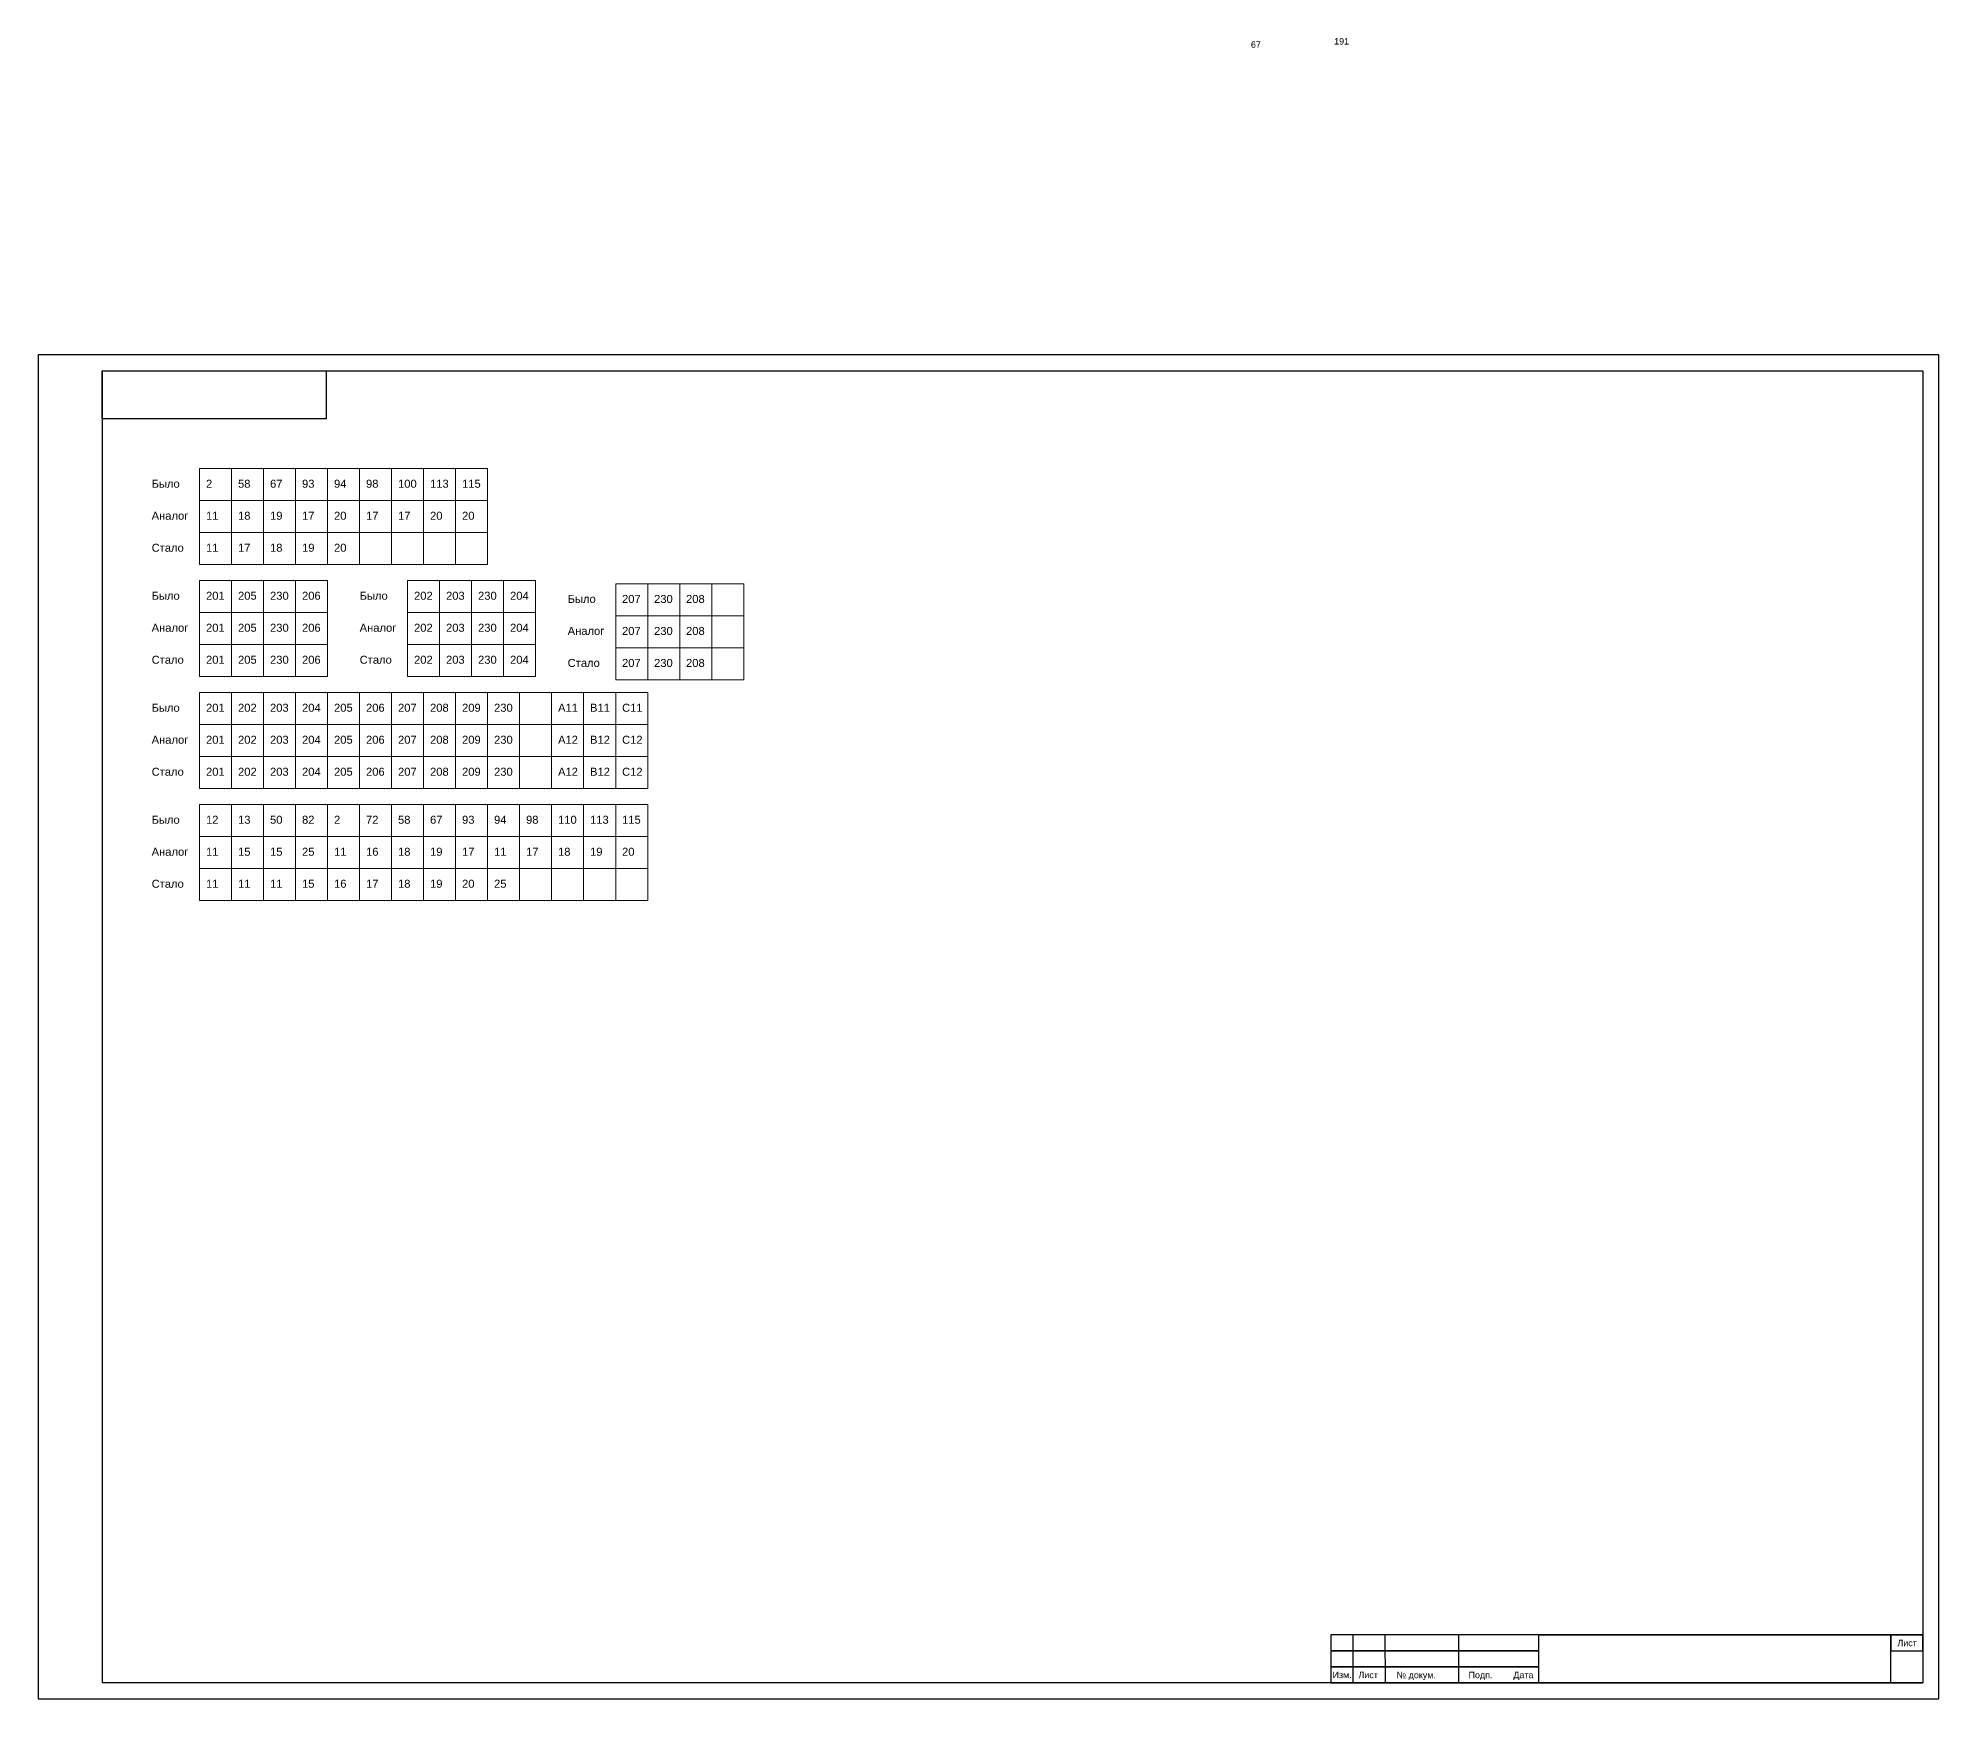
# Model space of a CAD drawing. Header units: millimetres. Extents: x 1900 to 5196, y 1354 to 2616.
# Drawn here: x 2574 to 3168, y 1356 to 1875 of the extents above; entities that cross this region are included whole.
import ezdxf

# ---------------------------------------------------------------- set-up
doc = ezdxf.new("R2010")
doc.units = ezdxf.units.MM
doc.layers.get('0').update_dxf_attribs({"lineweight": 20})
doc.layers.add('Маркировка', color=7, linetype='Continuous', lineweight=25)
doc.layers.add('Оформление', color=7, linetype='Continuous', lineweight=30)
doc.styles.get("Standard").update_dxf_attribs({"font": 'arial.ttf'})

msp = doc.modelspace()

# ---------------------------------------------------------------- linework, layer by layer
for points in [[(2625, 1740), (2635, 1740), (2635, 1730), (2625, 1730)], [(2635, 1740), (2645, 1740), (2645, 1730), (2635, 1730)], [(2645, 1740), (2655, 1740), (2655, 1730), (2645, 1730)], [(2655, 1740), (2665, 1740), (2665, 1730), (2655, 1730)], [(2665, 1740), (2675, 1740), (2675, 1730), (2665, 1730)], [(2675, 1740), (2685, 1740), (2685, 1730), (2675, 1730)], [(2685, 1740), (2695, 1740), (2695, 1730), (2685, 1730)], [(2695, 1740), (2705, 1740), (2705, 1730), (2695, 1730)], [(2705, 1740), (2715, 1740), (2715, 1730), (2705, 1730)], [(2625, 1730), (2635, 1730), (2635, 1720), (2625, 1720)], [(2635, 1730), (2645, 1730), (2645, 1720), (2635, 1720)], [(2645, 1730), (2655, 1730), (2655, 1720), (2645, 1720)], [(2655, 1730), (2665, 1730), (2665, 1720), (2655, 1720)], [(2665, 1730), (2675, 1730), (2675, 1720), (2665, 1720)], [(2675, 1730), (2685, 1730), (2685, 1720), (2675, 1720)], [(2685, 1730), (2695, 1730), (2695, 1720), (2685, 1720)], [(2695, 1730), (2705, 1730), (2705, 1720), (2695, 1720)], [(2705, 1730), (2715, 1730), (2715, 1720), (2705, 1720)], [(2625, 1720), (2635, 1720), (2635, 1710), (2625, 1710)], [(2635, 1720), (2645, 1720), (2645, 1710), (2635, 1710)], [(2645, 1720), (2655, 1720), (2655, 1710), (2645, 1710)], [(2655, 1720), (2665, 1720), (2665, 1710), (2655, 1710)], [(2665, 1720), (2675, 1720), (2675, 1710), (2665, 1710)], [(2675, 1720), (2685, 1720), (2685, 1710), (2675, 1710)], [(2685, 1720), (2695, 1720), (2695, 1710), (2685, 1710)], [(2695, 1720), (2705, 1720), (2705, 1710), (2695, 1710)], [(2705, 1720), (2715, 1720), (2715, 1710), (2705, 1710)], [(2625, 1705), (2635, 1705), (2635, 1695), (2625, 1695)], [(2635, 1705), (2645, 1705), (2645, 1695), (2635, 1695)], [(2645, 1705), (2655, 1705), (2655, 1695), (2645, 1695)], [(2655, 1705), (2665, 1705), (2665, 1695), (2655, 1695)], [(2690, 1705), (2700, 1705), (2700, 1695), (2690, 1695)], [(2700, 1705), (2710, 1705), (2710, 1695), (2700, 1695)], [(2710, 1705), (2720, 1705), (2720, 1695), (2710, 1695)], [(2720, 1705), (2730, 1705), (2730, 1695), (2720, 1695)], [(2755, 1704), (2765, 1704), (2765, 1694), (2755, 1694)], [(2765, 1704), (2775, 1704), (2775, 1694), (2765, 1694)], [(2775, 1704), (2785, 1704), (2785, 1694), (2775, 1694)], [(2785, 1704), (2795, 1704), (2795, 1694), (2785, 1694)], [(2625, 1695), (2635, 1695), (2635, 1685), (2625, 1685)], [(2635, 1695), (2645, 1695), (2645, 1685), (2635, 1685)], [(2645, 1695), (2655, 1695), (2655, 1685), (2645, 1685)], [(2655, 1695), (2665, 1695), (2665, 1685), (2655, 1685)], [(2690, 1695), (2700, 1695), (2700, 1685), (2690, 1685)], [(2700, 1695), (2710, 1695), (2710, 1685), (2700, 1685)], [(2710, 1695), (2720, 1695), (2720, 1685), (2710, 1685)], [(2720, 1695), (2730, 1695), (2730, 1685), (2720, 1685)], [(2755, 1694), (2765, 1694), (2765, 1684), (2755, 1684)], [(2765, 1694), (2775, 1694), (2775, 1684), (2765, 1684)], [(2775, 1694), (2785, 1694), (2785, 1684), (2775, 1684)], [(2785, 1694), (2795, 1694), (2795, 1684), (2785, 1684)], [(2625, 1685), (2635, 1685), (2635, 1675), (2625, 1675)], [(2625, 1685), (2635, 1685), (2635, 1675), (2625, 1675)], [(2635, 1685), (2645, 1685), (2645, 1675), (2635, 1675)], [(2635, 1685), (2645, 1685), (2645, 1675), (2635, 1675)], [(2645, 1685), (2655, 1685), (2655, 1675), (2645, 1675)], [(2645, 1685), (2655, 1685), (2655, 1675), (2645, 1675)], [(2655, 1685), (2665, 1685), (2665, 1675), (2655, 1675)], [(2655, 1685), (2665, 1685), (2665, 1675), (2655, 1675)], [(2690, 1685), (2700, 1685), (2700, 1675), (2690, 1675)], [(2690, 1685), (2700, 1685), (2700, 1675), (2690, 1675)], [(2700, 1685), (2710, 1685), (2710, 1675), (2700, 1675)], [(2700, 1685), (2710, 1685), (2710, 1675), (2700, 1675)], [(2710, 1685), (2720, 1685), (2720, 1675), (2710, 1675)], [(2710, 1685), (2720, 1685), (2720, 1675), (2710, 1675)], [(2720, 1685), (2730, 1685), (2730, 1675), (2720, 1675)], [(2720, 1685), (2730, 1685), (2730, 1675), (2720, 1675)], [(2755, 1684), (2765, 1684), (2765, 1674), (2755, 1674)], [(2755, 1684), (2765, 1684), (2765, 1674), (2755, 1674)], [(2765, 1684), (2775, 1684), (2775, 1674), (2765, 1674)], [(2765, 1684), (2775, 1684), (2775, 1674), (2765, 1674)], [(2775, 1684), (2785, 1684), (2785, 1674), (2775, 1674)], [(2775, 1684), (2785, 1684), (2785, 1674), (2775, 1674)], [(2785, 1684), (2795, 1684), (2795, 1674), (2785, 1674)], [(2785, 1684), (2795, 1684), (2795, 1674), (2785, 1674)], [(2625, 1670), (2635, 1670), (2635, 1660), (2625, 1660)], [(2635, 1670), (2645, 1670), (2645, 1660), (2635, 1660)], [(2645, 1670), (2655, 1670), (2655, 1660), (2645, 1660)], [(2655, 1670), (2665, 1670), (2665, 1660), (2655, 1660)], [(2665, 1670), (2675, 1670), (2675, 1660), (2665, 1660)], [(2675, 1670), (2685, 1670), (2685, 1660), (2675, 1660)], [(2685, 1670), (2695, 1670), (2695, 1660), (2685, 1660)], [(2695, 1670), (2705, 1670), (2705, 1660), (2695, 1660)], [(2705, 1670), (2715, 1670), (2715, 1660), (2705, 1660)], [(2715, 1670), (2725, 1670), (2725, 1660), (2715, 1660)], [(2725, 1670), (2735, 1670), (2735, 1660), (2725, 1660)], [(2735, 1670), (2745, 1670), (2745, 1660), (2735, 1660)], [(2745, 1670), (2755, 1670), (2755, 1660), (2745, 1660)], [(2755, 1670), (2765, 1670), (2765, 1660), (2755, 1660)], [(2625, 1660), (2635, 1660), (2635, 1650), (2625, 1650)], [(2635, 1660), (2645, 1660), (2645, 1650), (2635, 1650)], [(2645, 1660), (2655, 1660), (2655, 1650), (2645, 1650)], [(2655, 1660), (2665, 1660), (2665, 1650), (2655, 1650)], [(2665, 1660), (2675, 1660), (2675, 1650), (2665, 1650)], [(2675, 1660), (2685, 1660), (2685, 1650), (2675, 1650)], [(2685, 1660), (2695, 1660), (2695, 1650), (2685, 1650)], [(2695, 1660), (2705, 1660), (2705, 1650), (2695, 1650)], [(2705, 1660), (2715, 1660), (2715, 1650), (2705, 1650)], [(2705, 1660), (2715, 1660), (2715, 1650), (2705, 1650)], [(2725, 1660), (2735, 1660), (2735, 1650), (2725, 1650)], [(2735, 1660), (2745, 1660), (2745, 1650), (2735, 1650)], [(2745, 1660), (2755, 1660), (2755, 1650), (2745, 1650)], [(2755, 1660), (2765, 1660), (2765, 1650), (2755, 1650)], [(2625, 1650), (2635, 1650), (2635, 1640), (2625, 1640)], [(2635, 1650), (2645, 1650), (2645, 1640), (2635, 1640)], [(2645, 1650), (2655, 1650), (2655, 1640), (2645, 1640)], [(2655, 1650), (2665, 1650), (2665, 1640), (2655, 1640)], [(2665, 1650), (2675, 1650), (2675, 1640), (2665, 1640)], [(2675, 1650), (2685, 1650), (2685, 1640), (2675, 1640)], [(2685, 1650), (2695, 1650), (2695, 1640), (2685, 1640)], [(2695, 1650), (2705, 1650), (2705, 1640), (2695, 1640)], [(2705, 1650), (2715, 1650), (2715, 1640), (2705, 1640)], [(2715, 1650), (2725, 1650), (2725, 1640), (2715, 1640)], [(2725, 1650), (2735, 1650), (2735, 1640), (2725, 1640)], [(2735, 1650), (2745, 1650), (2745, 1640), (2735, 1640)], [(2745, 1650), (2755, 1650), (2755, 1640), (2745, 1640)], [(2755, 1650), (2765, 1650), (2765, 1640), (2755, 1640)], [(2625, 1635), (2635, 1635), (2635, 1625), (2625, 1625)], [(2635, 1635), (2645, 1635), (2645, 1625), (2635, 1625)], [(2645, 1635), (2655, 1635), (2655, 1625), (2645, 1625)], [(2655, 1635), (2665, 1635), (2665, 1625), (2655, 1625)], [(2665, 1635), (2675, 1635), (2675, 1625), (2665, 1625)], [(2675, 1635), (2685, 1635), (2685, 1625), (2675, 1625)], [(2685, 1635), (2695, 1635), (2695, 1625), (2685, 1625)], [(2695, 1635), (2705, 1635), (2705, 1625), (2695, 1625)], [(2705, 1635), (2715, 1635), (2715, 1625), (2705, 1625)], [(2715, 1635), (2725, 1635), (2725, 1625), (2715, 1625)], [(2725, 1635), (2735, 1635), (2735, 1625), (2725, 1625)], [(2735, 1635), (2745, 1635), (2745, 1625), (2735, 1625)], [(2745, 1635), (2755, 1635), (2755, 1625), (2745, 1625)], [(2755, 1635), (2765, 1635), (2765, 1625), (2755, 1625)], [(2625, 1625), (2635, 1625), (2635, 1615), (2625, 1615)], [(2635, 1625), (2645, 1625), (2645, 1615), (2635, 1615)], [(2645, 1625), (2655, 1625), (2655, 1615), (2645, 1615)], [(2655, 1625), (2665, 1625), (2665, 1615), (2655, 1615)], [(2665, 1625), (2675, 1625), (2675, 1615), (2665, 1615)], [(2675, 1625), (2685, 1625), (2685, 1615), (2675, 1615)], [(2685, 1625), (2695, 1625), (2695, 1615), (2685, 1615)], [(2695, 1625), (2705, 1625), (2705, 1615), (2695, 1615)], [(2705, 1625), (2715, 1625), (2715, 1615), (2705, 1615)], [(2715, 1625), (2725, 1625), (2725, 1615), (2715, 1615)], [(2725, 1625), (2735, 1625), (2735, 1615), (2725, 1615)], [(2735, 1625), (2745, 1625), (2745, 1615), (2735, 1615)], [(2745, 1625), (2755, 1625), (2755, 1615), (2745, 1615)], [(2755, 1625), (2765, 1625), (2765, 1615), (2755, 1615)], [(2625, 1615), (2635, 1615), (2635, 1605), (2625, 1605)], [(2635, 1615), (2645, 1615), (2645, 1605), (2635, 1605)], [(2645, 1615), (2655, 1615), (2655, 1605), (2645, 1605)], [(2655, 1615), (2665, 1615), (2665, 1605), (2655, 1605)], [(2665, 1615), (2675, 1615), (2675, 1605), (2665, 1605)], [(2675, 1615), (2685, 1615), (2685, 1605), (2675, 1605)], [(2685, 1615), (2695, 1615), (2695, 1605), (2685, 1605)], [(2695, 1615), (2705, 1615), (2705, 1605), (2695, 1605)], [(2705, 1615), (2715, 1615), (2715, 1605), (2705, 1605)], [(2715, 1615), (2725, 1615), (2725, 1605), (2715, 1605)], [(2725, 1615), (2735, 1615), (2735, 1605), (2725, 1605)], [(2735, 1615), (2745, 1615), (2745, 1605), (2735, 1605)], [(2745, 1615), (2755, 1615), (2755, 1605), (2745, 1605)], [(2755, 1615), (2765, 1615), (2765, 1605), (2755, 1605)]]:
    msp.add_lwpolyline(points, close=True)
at = {"layer": 'Оформление'}
for p, q in [((2594.5, 1770.5), (2594.5, 1360.5)), ((2594.5, 1770.5), (3163.5, 1770.5)), ((3163.5, 1770.5), (3163.5, 1360.5)), ((3163.5, 1360.5), (2594.5, 1360.5)), ((2978.5, 1360.5), (3163.5, 1360.5)), ((2978.5, 1360.5), (3163.5, 1360.5)), ((2978.5, 1360.5), (3163.5, 1360.5))]:
    msp.add_line(p, q, dxfattribs=at)
at = {"layer": 'Оформление', "lineweight": 35}
msp.add_line((3043.5, 1375.5), (3163.5, 1375.5), dxfattribs=at)
at = {"layer": 'Оформление'}
for points in [[(2574.5, 1355.5), (3168.5, 1355.5), (3168.5, 1775.5), (2574.5, 1775.5)], [(2594.5, 1770.5), (2664.5, 1770.5), (2664.5, 1755.5), (2594.5, 1755.5)], [(2978.5, 1360.5), (2995.5, 1360.5), (2995.48, 1375.5), (2978.48, 1375.5)], [(2978.5, 1370.5), (3043.5, 1370.5), (3043.5, 1375.5), (2978.5, 1375.5)], [(2978.5, 1360.5), (2985.5, 1360.5), (2985.5, 1375.5), (2978.5, 1375.5)], [(2978.5, 1360.5), (3018.5, 1360.5), (3018.5, 1375.5), (2978.5, 1375.5)], [(3163.5, 1360.5), (3153.5, 1360.5), (3153.5, 1375.5), (3163.5, 1375.5)], [(3163.5, 1375.5), (3153.5, 1375.5), (3153.5, 1370.5), (3163.5, 1370.5)], [(2978.5, 1365.5), (3043.5, 1365.5), (3043.5, 1370.5), (2978.5, 1370.5)], [(2978.5, 1360.5), (3043.5, 1360.5), (3043.5, 1365.5), (2978.5, 1365.5)]]:
    msp.add_lwpolyline(points, close=True, dxfattribs=at)

# ---------------------------------------------------------------- texts
for s, p in [('Было', (2610, 1734)), ('2', (2627, 1734)), ('58', (2637, 1734)), ('67', (2647, 1734)), ('93', (2657, 1734)), ('94', (2667, 1734)), ('98', (2677, 1734)), ('100', (2687, 1734)), ('113', (2697, 1734)), ('115', (2707, 1734)), ('Аналог', (2610, 1724)), ('11', (2627, 1724)), ('18', (2637, 1724)), ('19', (2647, 1724)), ('17', (2657, 1724)), ('20', (2667, 1724)), ('17', (2677, 1724)), ('17', (2687, 1724)), ('20', (2697, 1724)), ('20', (2707, 1724)), ('Стало', (2610, 1714)), ('11', (2627, 1714)), ('17', (2637, 1714)), ('18', (2647, 1714)), ('19', (2657, 1714)), ('20', (2667, 1714)), ('Было', (2610, 1699)), ('201', (2627, 1699)), ('205', (2637, 1699)), ('230', (2647, 1699)), ('206', (2657, 1699)), ('Было', (2675, 1699)), ('202', (2692, 1699)), ('203', (2702, 1699)), ('230', (2712, 1699)), ('204', (2722, 1699)), ('Было', (2740, 1698)), ('207', (2757, 1698)), ('230', (2767, 1698)), ('208', (2777, 1698)), ('Аналог', (2610, 1689)), ('201', (2627, 1689)), ('205', (2637, 1689)), ('230', (2647, 1689)), ('206', (2657, 1689)), ('Аналог', (2675, 1689)), ('202', (2692, 1689)), ('203', (2702, 1689)), ('230', (2712, 1689)), ('204', (2722, 1689)), ('Аналог', (2740, 1688)), ('207', (2757, 1688)), ('230', (2767, 1688)), ('208', (2777, 1688)), ('Стало', (2610, 1679)), ('201', (2627, 1679)), ('205', (2637, 1679)), ('230', (2647, 1679)), ('206', (2657, 1679)), ('Стало', (2675, 1679)), ('202', (2692, 1679)), ('203', (2702, 1679)), ('230', (2712, 1679)), ('204', (2722, 1679)), ('Стало', (2740, 1678)), ('207', (2757, 1678)), ('230', (2767, 1678)), ('208', (2777, 1678)), ('Было', (2610, 1664)), ('201', (2627, 1664)), ('202', (2637, 1664)), ('203', (2647, 1664)), ('204', (2657, 1664)), ('205', (2667, 1664)), ('206', (2677, 1664)), ('207', (2687, 1664)), ('208', (2697, 1664)), ('209', (2707, 1664)), ('230', (2717, 1664)), ('A11', (2737, 1664)), ('B11', (2747, 1664)), ('C11', (2757, 1664)), ('Аналог', (2610, 1654)), ('201', (2627, 1654)), ('202', (2637, 1654)), ('203', (2647, 1654)), ('204', (2657, 1654)), ('205', (2667, 1654)), ('206', (2677, 1654)), ('207', (2687, 1654)), ('208', (2697, 1654)), ('209', (2707, 1654)), ('230', (2717, 1654)), ('А12', (2737, 1654)), ('В12', (2747, 1654)), ('С12', (2757, 1654)), ('Стало', (2610, 1644)), ('201', (2627, 1644)), ('202', (2637, 1644)), ('203', (2647, 1644)), ('204', (2657, 1644)), ('205', (2667, 1644)), ('206', (2677, 1644)), ('207', (2687, 1644)), ('208', (2697, 1644)), ('209', (2707, 1644)), ('230', (2717, 1644)), ('А12', (2737, 1644)), ('В12', (2747, 1644)), ('С12', (2757, 1644)), ('Было', (2610, 1629)), ('12', (2627, 1629)), ('13', (2637, 1629)), ('50', (2647, 1629)), ('82', (2657, 1629)), ('2', (2667, 1629)), ('72', (2677, 1629)), ('58', (2687, 1629)), ('67', (2697, 1629)), ('93', (2707, 1629)), ('94', (2717, 1629)), ('98', (2727, 1629)), ('110', (2737, 1629)), ('113', (2747, 1629)), ('115', (2757, 1629)), ('Аналог', (2610, 1619)), ('11', (2627, 1619)), ('15', (2637, 1619)), ('15', (2647, 1619)), ('25', (2657, 1619)), ('11', (2667, 1619)), ('16', (2677, 1619)), ('18', (2687, 1619)), ('19', (2697, 1619)), ('17', (2707, 1619)), ('11', (2717, 1619)), ('17', (2727, 1619)), ('18', (2737, 1619)), ('19', (2747, 1619)), ('20', (2757, 1619)), ('Стало', (2610, 1609)), ('11', (2627, 1609)), ('11', (2637, 1609)), ('11', (2647, 1609)), ('15', (2657, 1609)), ('16', (2667, 1609)), ('17', (2677, 1609)), ('18', (2687, 1609)), ('19', (2697, 1609)), ('20', (2707, 1609)), ('25', (2717, 1609))]:
    msp.add_text(s, height=2.5).set_placement(p)
at = {"layer": 'Маркировка'}
for s, p in [('67', (2953.5, 1871.5)), ('191', (2979.5, 1872.5))]:
    msp.add_text(s, height=2, dxfattribs=at).set_placement(p)
at = {"layer": 'Оформление'}
for s, p in [('Лист', (3155.5, 1372)), ('Изм.', (2979, 1362.02)), ('Лист', (2987.1, 1362.01)), ('№ докум.', (2999.02, 1361.99)), ('Подп.', (3021.5, 1362)), ('Дата', (3035.5, 1362))]:
    msp.add_text(s, height=2, dxfattribs=at).set_placement(p)

doc.saveas('drawing.dxf')
